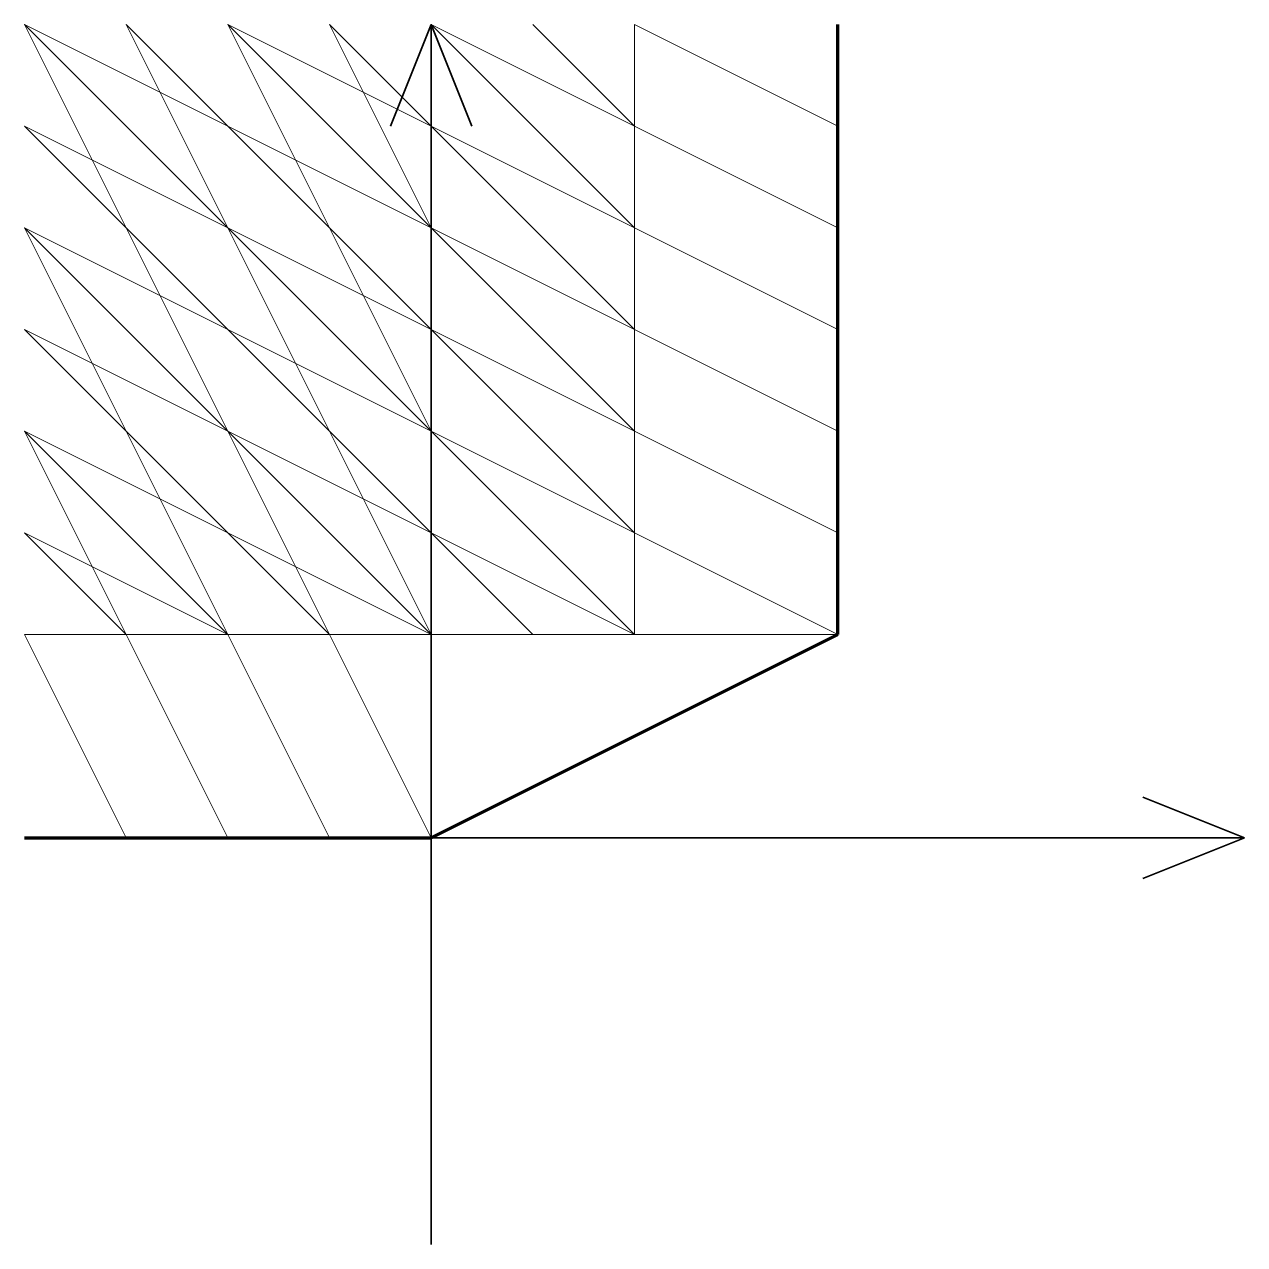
# Model space of a CAD drawing. Header units: millimetres. Extents: x -20 to 40, y -20 to 40.
import ezdxf

# ---------------------------------------------------------------- set-up
doc = ezdxf.new("R2010")
doc.units = ezdxf.units.MM
for name, color, linetype, lineweight in [('noname', 7, 'CONTINUOUS', 0), ('noname2', 5, 'CONTINUOUS', 18), ('noname3', 4, 'CONTINUOUS', 18), ('noname4', 3, 'CONTINUOUS', 18), ('noname5', 8, 'CONTINUOUS', 70)]:
    doc.layers.add(name, color=color, linetype=linetype, lineweight=lineweight)

msp = doc.modelspace()

# ---------------------------------------------------------------- linework, layer by layer
at = {"layer": 'noname', "lineweight": 35}
for p, q in [((-2, 35), (0, 40)), ((0, -20), (0, 40)), ((0, 40), (2, 35)), ((35, 2), (40, 0)), ((-20, 0), (40, 0)), ((40, 0), (35, -2))]:
    msp.add_line(p, q, dxfattribs=at)
at = {"layer": 'noname2'}
for p, q in [((0, 0), (-20, 40)), ((0, 10), (-15, 40)), ((0, 20), (-10, 40)), ((-5, 40), (0, 30)), ((0, 0), (0, 40)), ((-5, 0), (-20, 30)), ((-10, 0), (-20, 20)), ((-20, 10), (-15, 0)), ((-20, 0), (0, 0))]:
    msp.add_line(p, q, dxfattribs=at)
at = {"layer": 'noname3'}
for p, q in [((10, 10), (-20, 40)), ((-15, 40), (10, 15)), ((10, 20), (-10, 40)), ((-5, 40), (10, 25)), ((10, 30), (0, 40)), ((5, 40), (10, 35)), ((10, 10), (10, 40)), ((-20, 35), (5, 10)), ((0, 10), (-20, 30)), ((-20, 25), (-5, 10)), ((-10, 10), (-20, 20)), ((-20, 15), (-15, 10)), ((-20, 10), (10, 10))]:
    msp.add_line(p, q, dxfattribs=at)
at = {"layer": 'noname4'}
for p, q in [((-20, 40), (20, 20)), ((-10, 40), (20, 25)), ((0, 40), (20, 30)), ((10, 40), (20, 35)), ((20, 10), (20, 40)), ((-20, 35), (20, 15)), ((-20, 30), (20, 10)), ((-20, 25), (10, 10)), ((-20, 20), (0, 10)), ((-20, 15), (-10, 10)), ((10, 10), (20, 10))]:
    msp.add_line(p, q, dxfattribs=at)
at = {"layer": 'noname5'}
for p, q in [((20, 10), (20, 40)), ((0, 0), (20, 10)), ((-20, 0), (0, 0))]:
    msp.add_line(p, q, dxfattribs=at)

doc.saveas('drawing.dxf')
